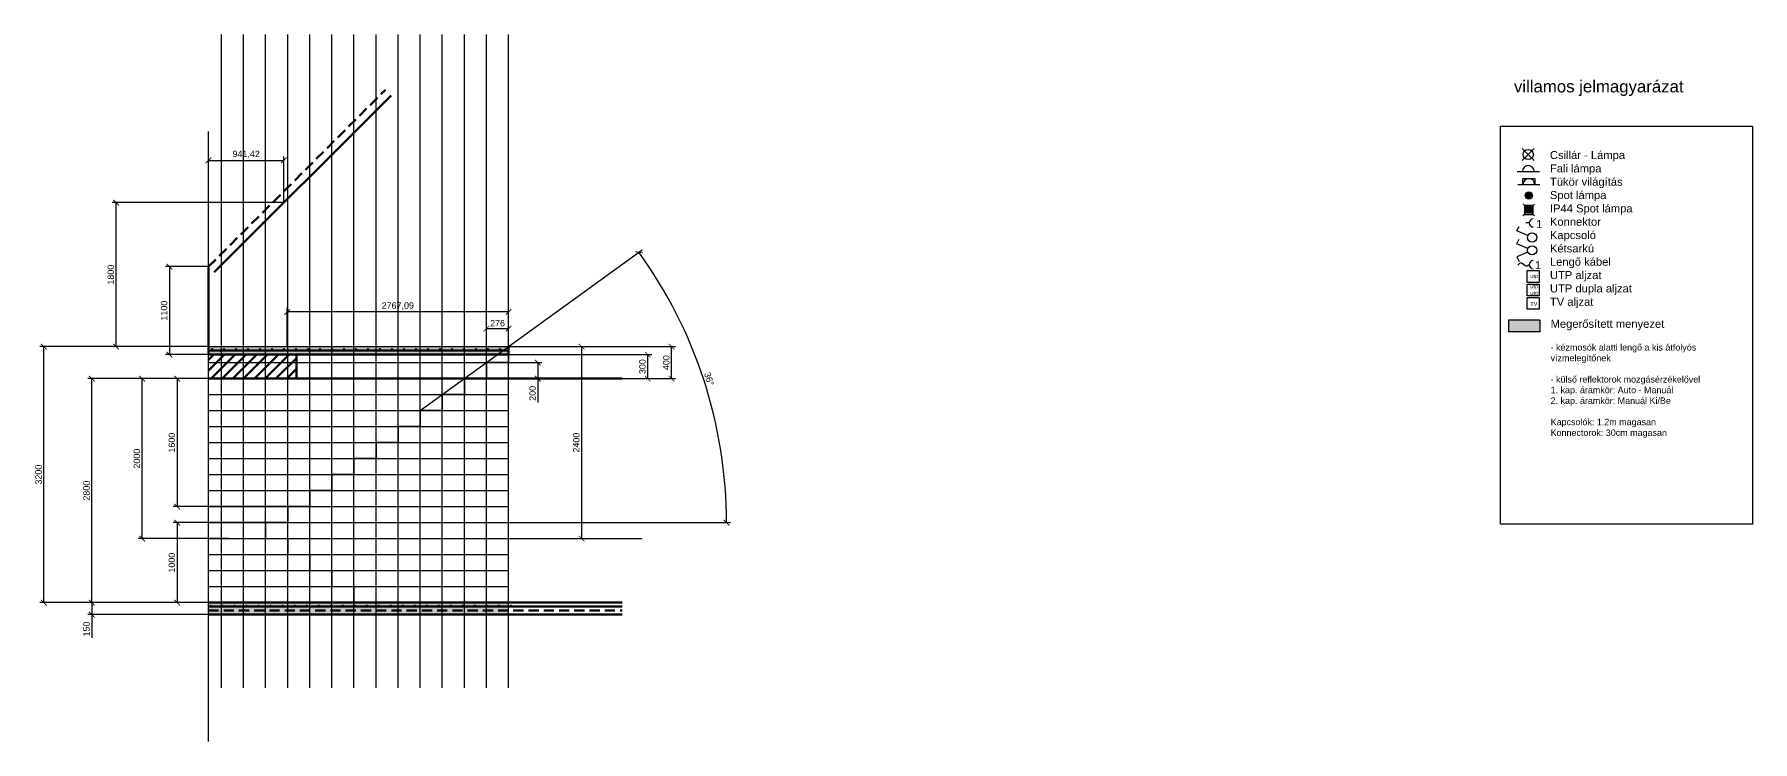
# Model space of a CAD drawing. Header units: metres. Extents: x -98677 to 89321, y -16450 to 242692.
# Drawn here: x -22619 to -1144, y 23431 to 32273 of the extents above; entities that cross this region are included whole.
import ezdxf

# ---------------------------------------------------------------- set-up
doc = ezdxf.new("R2010")
doc.units = ezdxf.units.M
doc.header["$LTSCALE"] = 0.001
doc.linetypes.add('DASHED', pattern=[19.05, 12.7, -6.35])
for name, color, linetype in [('fűtés', 8, 'Continuous'), ('gépészet - kapcsolók', 4, 'Continuous'), ('gépészet - villany', 6, 'Continuous'), ('Méret', 7, 'Continuous'), ('szerk', 70, 'Continuous'), ('újfal', 1, 'Continuous')]:
    doc.layers.add(name, color=color, linetype=linetype)
doc.layers.add('külső fal', color=7, linetype='Continuous', lineweight=50)
doc.layers.add('szekrény', color=251, linetype='Continuous', lineweight=25)
doc.styles.add('dada', font='arial.ttf', dxfattribs={"height": 80})
doc.dimstyles.new('kicsi folyamatos', dxfattribs={"dimscale": 100, "dimtxt": 1, "dimasz": 0.7, "dimexe": 0.5, "dimexo": 0, "dimgap": 0.25, "dimtad": 1, "dimtxsty": 'dada', "dimblk1": 'ARCHTICK', "dimblk2": 'ARCHTICK', "dimsah": 1, "dimcen": 2.5, "dimadec": 0, "dimazin": 0, "dimtfac": 1, "dimtmove": 0, "dimatfit": 3, "dimldrblk": 'ARCHTICK', "dimfxl": 1, "dimarcsym": 0})
pattern_1 = [(30, (5601.3, 5601), (-4e-12, 95.25), [31.75, -63.5]), (150, (5601.3, 5601), (-82.48892, -47.625), [31.75, -63.5]), (270, (5601.3, 5601), (82.48892, -47.625), [31.75, -63.5]), (30, (5656.29, 5601), (-4e-12, 95.25), [31.75, -63.5]), (150, (5656.29, 5601), (-82.48892, -47.625), [31.75, -63.5]), (270, (5656.29, 5601), (82.48892, -47.625), [31.75, -63.5])]
pattern_2 = [(0, (5601.299, 5601.004), (7.9375, 15.875), [0, -15.875])]

# ---------------------------------------------------------------- blocks, each defined once
blk = doc.blocks.new('_ArchTick')
at = {"color": 0, "linetype": 'ByBlock', "const_width": 0.15}
blk.add_lwpolyline([(-0.5, -0.5), (0.5, 0.5)], dxfattribs=at)
blk = doc.blocks.new('*D23')
at = {"layer": 'Defpoints', "color": 0, "ltscale": 10000}
for p in [(-20443, 29369), (-20931, 28269), (-20443, 28269)]:
    blk.add_point(p, dxfattribs=at)
at = {"layer": 'Méret', "color": 0, "lineweight": -2, "ltscale": 10000}
for p, q in [((-20443, 29369), (-20981, 29369)), ((-20931, 29369), (-20931, 28269)), ((-20443, 28269), (-20981, 28269))]:
    blk.add_line(p, q, dxfattribs=at)
at = {"layer": 'Méret', "color": 0, "lineweight": -2, "ltscale": 10000, "xscale": 70, "yscale": 70, "zscale": 70}
for p, rotation in [((-20931, 29369), 90), ((-20931, 28269), 270)]:
    blk.add_blockref('_ArchTick', p, dxfattribs=dict(at, rotation=rotation))
at = {"layer": 'Méret', "color": 0, "ltscale": 10000, "insert": (-20997, 28819), "char_height": 80, "attachment_point": 5, "rotation": 90, "style": 'dada'}
blk.add_mtext('1100', dxfattribs=at)
blk = doc.blocks.new('*D24')
at = {"layer": 'Defpoints', "color": 0, "ltscale": 10000}
for p in [(-21598, 30169), (-19502, 30169), (-20443, 28369)]:
    blk.add_point(p, dxfattribs=at)
at = {"layer": 'Méret', "color": 0, "lineweight": -2, "ltscale": 10000}
for p, q in [((-19502, 30169), (-21648, 30169)), ((-21598, 28369), (-21598, 30169)), ((-20443, 28369), (-21648, 28369))]:
    blk.add_line(p, q, dxfattribs=at)
at = {"layer": 'Méret', "color": 0, "lineweight": -2, "ltscale": 10000, "xscale": 70, "yscale": 70, "zscale": 70}
for p, rotation in [((-21598, 30169), 90), ((-21598, 28369), 270)]:
    blk.add_blockref('_ArchTick', p, dxfattribs=dict(at, rotation=rotation))
at = {"layer": 'Méret', "color": 0, "ltscale": 10000, "insert": (-21664, 29269), "char_height": 80, "attachment_point": 5, "rotation": 90, "style": 'dada'}
blk.add_mtext('1800', dxfattribs=at)
blk = doc.blocks.new('*D26')
at = {"layer": 'Defpoints', "color": 0, "ltscale": 10000}
for p in [(-16693, 28595), (-16969, 27969), (-16693, 28060)]:
    blk.add_point(p, dxfattribs=at)
at = {"layer": 'Méret', "color": 0, "lineweight": -2, "ltscale": 10000}
for p, q in [((-16969, 27969), (-16969, 28645)), ((-16969, 28595), (-16693, 28595)), ((-16693, 28060), (-16693, 28645))]:
    blk.add_line(p, q, dxfattribs=at)
at = {"layer": 'Méret', "color": 0, "lineweight": -2, "ltscale": 10000, "xscale": 70, "yscale": 70, "zscale": 70, "rotation": 180}
blk.add_blockref('_ArchTick', (-16969, 28595), dxfattribs=at)
at = {"layer": 'Méret', "color": 0, "lineweight": -2, "ltscale": 10000, "xscale": 70, "yscale": 70, "zscale": 70}
blk.add_blockref('_ArchTick', (-16693, 28595), dxfattribs=at)
at = {"layer": 'Méret', "color": 0, "ltscale": 10000, "insert": (-16831, 28661), "char_height": 80, "attachment_point": 5, "style": 'dada'}
blk.add_mtext('276', dxfattribs=at)
blk = doc.blocks.new('*D27')
at = {"layer": 'Defpoints', "color": 0, "ltscale": 10000}
for p in [(-21901, 27969), (-20443, 27969), (-20443, 25169)]:
    blk.add_point(p, dxfattribs=at)
at = {"layer": 'Méret', "color": 0, "lineweight": -2, "ltscale": 10000}
for p, q in [((-20443, 27969), (-21951, 27969)), ((-21901, 25169), (-21901, 27969)), ((-20443, 25169), (-21951, 25169))]:
    blk.add_line(p, q, dxfattribs=at)
at = {"layer": 'Méret', "color": 0, "lineweight": -2, "ltscale": 10000, "xscale": 70, "yscale": 70, "zscale": 70}
for p, rotation in [((-21901, 27969), 90), ((-21901, 25169), 270)]:
    blk.add_blockref('_ArchTick', p, dxfattribs=dict(at, rotation=rotation))
at = {"layer": 'Méret', "color": 0, "ltscale": 10000, "insert": (-21967, 26569), "char_height": 80, "attachment_point": 5, "rotation": 90, "style": 'dada'}
blk.add_mtext('2800', dxfattribs=at)
blk = doc.blocks.new('*D30')
at = {"layer": 'Defpoints', "color": 0, "ltscale": 10000}
for p in [(-21272, 27969), (-20443, 27969), (-20193, 25969)]:
    blk.add_point(p, dxfattribs=at)
at = {"layer": 'Méret', "color": 0, "lineweight": -2, "ltscale": 10000}
for p, q in [((-20443, 27969), (-21322, 27969)), ((-21272, 25969), (-21272, 27969)), ((-20193, 25969), (-21322, 25969))]:
    blk.add_line(p, q, dxfattribs=at)
at = {"layer": 'Méret', "color": 0, "lineweight": -2, "ltscale": 10000, "xscale": 70, "yscale": 70, "zscale": 70}
for p, rotation in [((-21272, 27969), 90), ((-21272, 25969), 270)]:
    blk.add_blockref('_ArchTick', p, dxfattribs=dict(at, rotation=rotation))
at = {"layer": 'Méret', "color": 0, "ltscale": 10000, "insert": (-21338, 26969), "char_height": 80, "attachment_point": 5, "rotation": 90, "style": 'dada'}
blk.add_mtext('2000', dxfattribs=at)
blk = doc.blocks.new('*D41')
at = {"layer": 'Defpoints', "color": 0, "ltscale": 10000}
for p in [(-16693, 28269), (-14954, 28269), (-15273, 27969)]:
    blk.add_point(p, dxfattribs=at)
at = {"layer": 'Méret', "color": 0, "lineweight": -2, "ltscale": 10000}
for p, q in [((-16693, 28269), (-14904, 28269)), ((-14954, 27969), (-14954, 28269)), ((-15273, 27969), (-14904, 27969))]:
    blk.add_line(p, q, dxfattribs=at)
at = {"layer": 'Méret', "color": 0, "lineweight": -2, "ltscale": 10000, "xscale": 70, "yscale": 70, "zscale": 70}
for p, rotation in [((-14954, 28269), 90), ((-14954, 27969), 270)]:
    blk.add_blockref('_ArchTick', p, dxfattribs=dict(at, rotation=rotation))
at = {"layer": 'Méret', "color": 0, "ltscale": 10000, "insert": (-15020, 28119), "char_height": 80, "attachment_point": 5, "rotation": 90, "style": 'dada'}
blk.add_mtext('300', dxfattribs=at)
blk = doc.blocks.new('*D42')
at = {"layer": 'Defpoints', "color": 0, "ltscale": 10000}
for p in [(-20443, 25169), (-21901, 25019), (-20443, 25019)]:
    blk.add_point(p, dxfattribs=at)
at = {"layer": 'Méret', "color": 0, "lineweight": -2, "ltscale": 10000}
for p, q in [((-20443, 25169), (-21951, 25169)), ((-21901, 25169), (-21901, 25019)), ((-20443, 25019), (-21951, 25019)), ((-21901, 25019), (-21901, 24730))]:
    blk.add_line(p, q, dxfattribs=at)
at = {"layer": 'Méret', "color": 0, "lineweight": -2, "ltscale": 10000, "xscale": 70, "yscale": 70, "zscale": 70}
for p, rotation in [((-21901, 25169), 90), ((-21901, 25019), 270)]:
    blk.add_blockref('_ArchTick', p, dxfattribs=dict(at, rotation=rotation))
at = {"layer": 'Méret', "color": 0, "ltscale": 10000, "insert": (-21967, 24839), "char_height": 80, "attachment_point": 5, "rotation": 90, "style": 'dada'}
blk.add_mtext('150', dxfattribs=at)
blk = doc.blocks.new('Csillar')
at = {"layer": 'gépészet - villany', "ltscale": 10000}
for p, q in [((-76, 76), (76, -76)), ((-76, -76), (76, 76))]:
    blk.add_line(p, q, dxfattribs=at)
blk.add_circle((0, 0), 64.4, dxfattribs=at)
blk = doc.blocks.new('Fali lámpa')
at = {"layer": 'gépészet - villany', "ltscale": 10000}
blk.add_line((-139, 0), (139, 0), dxfattribs=at)
blk.add_arc((0, 0), 73.7, 0, 180, dxfattribs=at)
blk = doc.blocks.new('Lámpa_Tükörvilágítás')
at = {"layer": 'gépészet - villany', "ltscale": 10000}
for p, q in [((-74, 0), (-74, 74)), ((-74, 74), (74, 74)), ((74, 74), (74, 0))]:
    blk.add_line(p, q, dxfattribs=at)
blk.add_blockref('Fali lámpa', (0, 0), dxfattribs=at)
blk = doc.blocks.new('Lámpa_Spot')
at = {"layer": 'gépészet - villany', "ltscale": 10000}
blk.add_hatch(color=256, dxfattribs=at).paths.add_polyline_path([(45, 0, 1), (-45, 0, 1)])
blk.add_circle((0, 0), 45.2, dxfattribs=at)
blk = doc.blocks.new('Lámpa_Spot_IP44')
at = {"layer": 'gépészet - villany', "ltscale": 10000}
for p, q in [((73, 73), (-73, -73)), ((-72, 75), (72, -75)), ((56, 56), (-55, 57)), ((-55, 57), (-55, -57)), ((55, -57), (56, 56)), ((-55, -57), (55, -57))]:
    blk.add_line(p, q, dxfattribs=at)
blk.add_blockref('Lámpa_Spot', (1, 1), dxfattribs=at)
blk = doc.blocks.new('Villany - kapcsoló')
at = {"layer": 'gépészet - kapcsolók', "ltscale": 10000}
for p, q in [((-249, 84), (-218, 140)), ((-111, 25), (-249, 84))]:
    blk.add_line(p, q, dxfattribs=at)
blk.add_circle((-58, 2), 57.8, dxfattribs=at)
blk = doc.blocks.new('Villany - kapcsoló 2 sarkú')
at = {"layer": 'gépészet - kapcsolók', "ltscale": 10000}
for p, q in [((-249, 84), (-218, 139)), ((-111, 24), (-249, 84)), ((-111, -22), (-249, -82)), ((-249, -82), (-218, -137))]:
    blk.add_line(p, q, dxfattribs=at)
blk.add_circle((-58, 1), 57.8, dxfattribs=at)
blk = doc.blocks.new('Villany - konector lengő')
at = {"layer": 'gépészet - kapcsolók', "ltscale": 10000}
blk.add_arc((0, 0), 50.5, 90, 270, dxfattribs=at)
blk.add_spline([(-51, 0), (-89, -18), (-153, 21), (-192, -6)], degree=3, dxfattribs=at)
at = {"layer": 'gépészet - villany', "ltscale": 10000, "style": 'dada'}
blk.add_attdef('DARAB', (21, -55), '', height=100, dxfattribs=at)
blk = doc.blocks.new('Villany - konector')
at = {"layer": 'gépészet - kapcsolók', "ltscale": 10000}
blk.add_line((-51, 0), (-94, 0), dxfattribs=at)
blk.add_arc((0, 0), 50.5, 90, 270, dxfattribs=at)
at = {"layer": 'gépészet - villany', "ltscale": 10000, "style": 'dada'}
blk.add_attdef('DARAB', (36, -65), '', height=100, dxfattribs=at)
blk = doc.blocks.new('Villany - TV')
at = {"layer": 'gépészet - kapcsolók', "ltscale": 10000}
blk.add_lwpolyline([(-148, 0), (0, 0), (0, -148), (-148, -148)], close=True, dxfattribs=at)
at = {"layer": 'gépészet - kapcsolók', "ltscale": 10000, "insert": (-111, -56), "char_height": 50, "width": 107.62, "attachment_point": 1, "style": 'dada'}
blk.add_mtext('TV', dxfattribs=at)
blk = doc.blocks.new('Villany - UTP')
at = {"layer": 'gépészet - kapcsolók', "ltscale": 10000}
blk.add_lwpolyline([(-148, 0), (0, 0), (0, -148), (-148, -148)], close=True, dxfattribs=at)
at = {"layer": 'gépészet - kapcsolók', "ltscale": 10000, "insert": (-111, -44), "char_height": 50, "width": 107.62, "attachment_point": 1, "style": 'dada'}
blk.add_mtext('utp', dxfattribs=at)
blk = doc.blocks.new('Villany - UTP dupla')
at = {"layer": 'gépészet - kapcsolók', "ltscale": 10000}
blk.add_lwpolyline([(-148, 0), (0, 0), (0, -148), (-148, -148)], close=True, dxfattribs=at)
at = {"layer": 'gépészet - kapcsolók', "ltscale": 10000, "insert": (-111, -1), "char_height": 50, "width": 107.62, "attachment_point": 1, "style": 'dada'}
blk.add_mtext('utp\\Putp', dxfattribs=at)
blk = doc.blocks.new('*D75')
at = {"layer": 'Defpoints', "color": 0, "ltscale": 10000}
for p in [(-16693, 28369), (-14655, 28369), (-16693, 27969)]:
    blk.add_point(p, dxfattribs=at)
at = {"layer": 'Méret', "color": 0, "lineweight": -2, "ltscale": 10000}
for p, q in [((-16693, 28369), (-14605, 28369)), ((-14655, 27969), (-14655, 28369)), ((-16693, 27969), (-14605, 27969))]:
    blk.add_line(p, q, dxfattribs=at)
at = {"layer": 'Méret', "color": 0, "lineweight": -2, "ltscale": 10000, "xscale": 70, "yscale": 70, "zscale": 70}
for p, rotation in [((-14655, 28369), 90), ((-14655, 27969), 270)]:
    blk.add_blockref('_ArchTick', p, dxfattribs=dict(at, rotation=rotation))
at = {"layer": 'Méret', "color": 0, "ltscale": 10000, "insert": (-14721, 28169), "char_height": 80, "attachment_point": 5, "rotation": 90, "style": 'dada'}
blk.add_mtext('400', dxfattribs=at)
blk = doc.blocks.new('*D76')
at = {"layer": 'Defpoints', "color": 0, "ltscale": 10000}
for p in [(-16045, 28369), (-15964, 25969), (-15780, 25969)]:
    blk.add_point(p, dxfattribs=at)
at = {"layer": 'Méret', "color": 0, "lineweight": -2, "ltscale": 10000}
for p, q in [((-16045, 28369), (-15730, 28369)), ((-15780, 28369), (-15780, 25969)), ((-15964, 25969), (-15730, 25969))]:
    blk.add_line(p, q, dxfattribs=at)
at = {"layer": 'Méret', "color": 0, "lineweight": -2, "ltscale": 10000, "xscale": 70, "yscale": 70, "zscale": 70}
for p, rotation in [((-15780, 28369), 90), ((-15780, 25969), 270)]:
    blk.add_blockref('_ArchTick', p, dxfattribs=dict(at, rotation=rotation))
at = {"layer": 'Méret', "color": 0, "ltscale": 10000, "insert": (-15846, 27169), "char_height": 80, "attachment_point": 5, "rotation": 90, "style": 'dada'}
blk.add_mtext('2400', dxfattribs=at)
blk = doc.blocks.new('*D77')
at = {"layer": 'Defpoints', "color": 0, "ltscale": 10000}
for p in [(-19460, 28803), (-19460, 28369), (-16693, 28369)]:
    blk.add_point(p, dxfattribs=at)
at = {"layer": 'Méret', "color": 0, "lineweight": -2, "ltscale": 10000}
for p, q in [((-19460, 28369), (-19460, 28853)), ((-16693, 28803), (-19460, 28803)), ((-16693, 28369), (-16693, 28853))]:
    blk.add_line(p, q, dxfattribs=at)
at = {"layer": 'Méret', "color": 0, "lineweight": -2, "ltscale": 10000, "xscale": 70, "yscale": 70, "zscale": 70, "rotation": 180}
blk.add_blockref('_ArchTick', (-19460, 28803), dxfattribs=at)
at = {"layer": 'Méret', "color": 0, "lineweight": -2, "ltscale": 10000, "xscale": 70, "yscale": 70, "zscale": 70}
blk.add_blockref('_ArchTick', (-16693, 28803), dxfattribs=at)
at = {"layer": 'Méret', "color": 0, "ltscale": 10000, "insert": (-18077, 28876), "char_height": 80, "attachment_point": 5, "style": 'dada'}
blk.add_mtext('2767,09', dxfattribs=at)
blk = doc.blocks.new('*D78')
at = {"layer": 'Defpoints', "color": 0, "ltscale": 10000}
for p in [(-16775, 28169), (-17057, 27969), (-16327, 27969)]:
    blk.add_point(p, dxfattribs=at)
at = {"layer": 'Méret', "color": 0, "lineweight": -2, "ltscale": 10000}
for p, q in [((-16775, 28169), (-16277, 28169)), ((-16327, 28169), (-16327, 27969)), ((-17057, 27969), (-16277, 27969)), ((-16327, 27969), (-16327, 27671))]:
    blk.add_line(p, q, dxfattribs=at)
at = {"layer": 'Méret', "color": 0, "lineweight": -2, "ltscale": 10000, "xscale": 70, "yscale": 70, "zscale": 70}
for p, rotation in [((-16327, 28169), 90), ((-16327, 27969), 270)]:
    blk.add_blockref('_ArchTick', p, dxfattribs=dict(at, rotation=rotation))
at = {"layer": 'Méret', "color": 0, "ltscale": 10000, "insert": (-16393, 27785), "char_height": 80, "attachment_point": 5, "rotation": 90, "style": 'dada'}
blk.add_mtext('200', dxfattribs=at)
blk = doc.blocks.new('*D79')
at = {"layer": 'Defpoints', "color": 0, "ltscale": 10000}
for p in [(-19460, 26169), (-20835, 25169), (-20336, 25169)]:
    blk.add_point(p, dxfattribs=at)
at = {"layer": 'Méret', "color": 0, "lineweight": -2, "ltscale": 10000}
for p, q in [((-19460, 26169), (-20885, 26169)), ((-20835, 26169), (-20835, 25169)), ((-20336, 25169), (-20885, 25169))]:
    blk.add_line(p, q, dxfattribs=at)
at = {"layer": 'Méret', "color": 0, "lineweight": -2, "ltscale": 10000, "xscale": 70, "yscale": 70, "zscale": 70}
for p, rotation in [((-20835, 26169), 90), ((-20835, 25169), 270)]:
    blk.add_blockref('_ArchTick', p, dxfattribs=dict(at, rotation=rotation))
at = {"layer": 'Méret', "color": 0, "ltscale": 10000, "insert": (-20901, 25669), "char_height": 80, "attachment_point": 5, "rotation": 90, "style": 'dada'}
blk.add_mtext('1000', dxfattribs=at)
blk = doc.blocks.new('*D80')
at = {"layer": 'Defpoints', "color": 0, "ltscale": 10000}
for p in [(-22501, 28369), (-20443, 28369), (-20443, 25169)]:
    blk.add_point(p, dxfattribs=at)
at = {"layer": 'Méret', "color": 0, "lineweight": -2, "ltscale": 10000}
for p, q in [((-20443, 28369), (-22551, 28369)), ((-22501, 25169), (-22501, 28369)), ((-20443, 25169), (-22551, 25169))]:
    blk.add_line(p, q, dxfattribs=at)
at = {"layer": 'Méret', "color": 0, "lineweight": -2, "ltscale": 10000, "xscale": 70, "yscale": 70, "zscale": 70}
for p, rotation in [((-22501, 28369), 90), ((-22501, 25169), 270)]:
    blk.add_blockref('_ArchTick', p, dxfattribs=dict(at, rotation=rotation))
at = {"layer": 'Méret', "color": 0, "ltscale": 10000, "insert": (-22567, 26769), "char_height": 80, "attachment_point": 5, "rotation": 90, "style": 'dada'}
blk.add_mtext('3200', dxfattribs=at)
blk = doc.blocks.new('*D81')
at = {"layer": 'Defpoints', "color": 0, "ltscale": 10000}
for p in [(-17797, 27569), (-14057, 27174), (-20443, 26169), (-19729, 26169), (-16693, 26169)]:
    blk.add_point(p, dxfattribs=at)
at = {"layer": 'szerk', "color": 0, "lineweight": -2, "ltscale": 10000}
for p, q in [((-17797, 27569), (-15024, 29578)), ((-16693, 26169), (-13919, 26169))]:
    blk.add_line(p, q, dxfattribs=at)
blk.add_arc((-19729, 26169), 5760, 0, 35.9285, dxfattribs=at)
at = {"layer": 'szerk', "color": 0, "lineweight": -2, "ltscale": 10000, "xscale": 70, "yscale": 70, "zscale": 70}
for p, rotation in [((-15065, 29549), 125.9285024228229), ((-13969, 26169), 270)]:
    blk.add_blockref('_ArchTick', p, dxfattribs=dict(at, rotation=rotation))
at = {"layer": 'szerk', "color": 0, "ltscale": 10000, "insert": (-14187, 27966), "char_height": 80, "attachment_point": 5, "rotation": 287.9643, "style": 'dada'}
blk.add_mtext('36%%d', dxfattribs=at)
blk = doc.blocks.new('*D82')
at = {"layer": 'Defpoints', "color": 0, "ltscale": 10000}
for p in [(-19502, 30698), (-20443, 30169), (-19502, 30169)]:
    blk.add_point(p, dxfattribs=at)
at = {"layer": 'Méret', "color": 0, "lineweight": -2, "ltscale": 10000}
for p, q in [((-20443, 30169), (-20443, 30748)), ((-19502, 30169), (-19502, 30748)), ((-20443, 30698), (-19502, 30698))]:
    blk.add_line(p, q, dxfattribs=at)
at = {"layer": 'Méret', "color": 0, "lineweight": -2, "ltscale": 10000, "xscale": 70, "yscale": 70, "zscale": 70, "rotation": 180}
blk.add_blockref('_ArchTick', (-20443, 30698), dxfattribs=at)
at = {"layer": 'Méret', "color": 0, "lineweight": -2, "ltscale": 10000, "xscale": 70, "yscale": 70, "zscale": 70}
blk.add_blockref('_ArchTick', (-19502, 30698), dxfattribs=at)
at = {"layer": 'Méret', "color": 0, "ltscale": 10000, "insert": (-19972, 30771), "char_height": 80, "attachment_point": 5, "style": 'dada'}
blk.add_mtext('941,42', dxfattribs=at)
blk = doc.blocks.new('*D94')
at = {"layer": 'Defpoints', "color": 0, "ltscale": 10000}
for p in [(-19343, 27969), (-20835, 26369), (-19315, 26369)]:
    blk.add_point(p, dxfattribs=at)
at = {"layer": 'Méret', "color": 0, "lineweight": -2, "ltscale": 10000}
for p, q in [((-19343, 27969), (-20885, 27969)), ((-20835, 27969), (-20835, 26369)), ((-19315, 26369), (-20885, 26369))]:
    blk.add_line(p, q, dxfattribs=at)
at = {"layer": 'Méret', "color": 0, "lineweight": -2, "ltscale": 10000, "xscale": 70, "yscale": 70, "zscale": 70}
for p, rotation in [((-20835, 27969), 90), ((-20835, 26369), 270)]:
    blk.add_blockref('_ArchTick', p, dxfattribs=dict(at, rotation=rotation))
at = {"layer": 'Méret', "color": 0, "ltscale": 10000, "insert": (-20901, 27169), "char_height": 80, "attachment_point": 5, "rotation": 90, "style": 'dada'}
blk.add_mtext('1600', dxfattribs=at)

msp = doc.modelspace()

# ---------------------------------------------------------------- hatches: boundary and pattern name
at = {"layer": 'fűtés', "ltscale": 10000}
h = msp.add_hatch(dxfattribs=at)
h.set_pattern_fill('DOTS', color=256, scale=10, style=0)
h.set_pattern_definition(pattern_2)
h.paths.add_polyline_path([(-20443.107, 28318.892), (-16693.107, 28318.892), (-16693.107, 28368.892), (-20443.107, 28368.892)])
h.paths.add_polyline_path([(-17092.163, 28337.188, 1), (-17108.163, 28337.188, 1)], flags=16)
h.paths.add_polyline_path([(-18742.163, 28337.188, 1), (-18758.163, 28337.188, 1)], flags=16)
h.paths.add_polyline_path([(-20392.163, 28337.188, 1), (-20408.163, 28337.188, 1)], flags=16)
h.paths.add_polyline_path([(-17392.163, 28337.188, 1), (-17408.163, 28337.188, 1)], flags=16)
h.paths.add_polyline_path([(-19342.163, 28337.188, 1), (-19358.163, 28337.188, 1)], flags=16)
h.paths.add_polyline_path([(-19192.163, 28337.188, 1), (-19208.163, 28337.188, 1)], flags=16)
h.paths.add_polyline_path([(-19042.163, 28337.188, 1), (-19058.163, 28337.188, 1)], flags=16)
h.paths.add_polyline_path([(-17692.163, 28337.188, 1), (-17708.163, 28337.188, 1)], flags=16)
h.paths.add_polyline_path([(-17542.163, 28337.188, 1), (-17558.163, 28337.188, 1)], flags=16)
h.paths.add_polyline_path([(-18892.163, 28337.188, 1), (-18908.163, 28337.188, 1)], flags=16)
h.paths.add_polyline_path([(-20242.163, 28337.188, 1), (-20258.163, 28337.188, 1)], flags=16)
h.paths.add_polyline_path([(-20092.163, 28337.188, 1), (-20108.163, 28337.188, 1)], flags=16)
h.paths.add_polyline_path([(-19942.163, 28337.188, 1), (-19958.163, 28337.188, 1)], flags=16)
h.paths.add_polyline_path([(-19642.163, 28337.188, 1), (-19658.163, 28337.188, 1)], flags=16)
h.paths.add_polyline_path([(-18592.163, 28337.188, 1), (-18608.163, 28337.188, 1)], flags=16)
h.paths.add_polyline_path([(-18292.163, 28337.188, 1), (-18308.163, 28337.188, 1)], flags=16)
h.paths.add_polyline_path([(-17842.163, 28337.188, 1), (-17858.163, 28337.188, 1)], flags=16)
h.paths.add_polyline_path([(-19792.163, 28337.188, 1), (-19808.163, 28337.188, 1)], flags=16)
h.paths.add_polyline_path([(-19492.163, 28337.188, 1), (-19508.163, 28337.188, 1)], flags=16)
h.paths.add_polyline_path([(-18142.163, 28337.188, 1), (-18158.163, 28337.188, 1)], flags=16)
h.paths.add_polyline_path([(-16942.163, 28337.188, 1), (-16958.163, 28337.188, 1)], flags=16)
h.paths.add_polyline_path([(-17992.163, 28337.188, 1), (-18008.163, 28337.188, 1)], flags=16)
h.paths.add_polyline_path([(-17242.163, 28337.188, 1), (-17258.163, 28337.188, 1)], flags=16)
h.paths.add_polyline_path([(-16792.163, 28337.188, 1), (-16808.163, 28337.188, 1)], flags=16)
h.paths.add_polyline_path([(-18442.163, 28337.188, 1), (-18458.163, 28337.188, 1)], flags=16)
h = msp.add_hatch(dxfattribs=at)
h.set_pattern_fill('TES36', color=256, scale=10, style=0)
h.set_pattern_definition(pattern_1)
h.paths.add_polyline_path([(-20443.107, 28268.892), (-19343.107, 28268.892), (-16693.107, 28268.892), (-16693.107, 28318.892), (-20443.107, 28318.892)])
h = msp.add_hatch(dxfattribs=at)
h.set_pattern_fill('DOTS', color=256, scale=10, style=0)
h.set_pattern_definition(pattern_2)
h.paths.add_polyline_path([(-20443.107, 25118.892), (-20443.107, 25168.892), (-16693.107, 25168.892), (-16693.107, 25118.892)])
h.paths.add_polyline_path([(-19359.472, 25131.042, 1), (-19375.472, 25131.042, 1)], flags=16)
h.paths.add_polyline_path([(-17409.472, 25131.042, 1), (-17425.472, 25131.042, 1)], flags=16)
h.paths.add_polyline_path([(-20259.472, 25131.042, 1), (-20275.472, 25131.042, 1)], flags=16)
h.paths.add_polyline_path([(-17259.472, 25131.042, 1), (-17275.472, 25131.042, 1)], flags=16)
h.paths.add_polyline_path([(-19509.472, 25131.042, 1), (-19525.472, 25131.042, 1)], flags=16)
h.paths.add_polyline_path([(-19659.472, 25131.042, 1), (-19675.472, 25131.042, 1)], flags=16)
h.paths.add_polyline_path([(-19809.472, 25131.042, 1), (-19825.472, 25131.042, 1)], flags=16)
h.paths.add_polyline_path([(-19959.472, 25131.042, 1), (-19975.472, 25131.042, 1)], flags=16)
h.paths.add_polyline_path([(-18159.472, 25131.042, 1), (-18175.472, 25131.042, 1)], flags=16)
h.paths.add_polyline_path([(-20409.472, 25131.042, 1), (-20425.472, 25131.042, 1)], flags=16)
h.paths.add_polyline_path([(-19209.472, 25131.042, 1), (-19225.472, 25131.042, 1)], flags=16)
h.paths.add_polyline_path([(-19059.472, 25131.042, 1), (-19075.472, 25131.042, 1)], flags=16)
h.paths.add_polyline_path([(-17859.472, 25131.042, 1), (-17875.472, 25131.042, 1)], flags=16)
h.paths.add_polyline_path([(-18909.472, 25131.042, 1), (-18925.472, 25131.042, 1)], flags=16)
h.paths.add_polyline_path([(-17709.472, 25131.042, 1), (-17725.472, 25131.042, 1)], flags=16)
h.paths.add_polyline_path([(-18009.472, 25131.042, 1), (-18025.472, 25131.042, 1)], flags=16)
h.paths.add_polyline_path([(-20109.472, 25131.042, 1), (-20125.472, 25131.042, 1)], flags=16)
h.paths.add_polyline_path([(-18759.472, 25131.042, 1), (-18775.472, 25131.042, 1)], flags=16)
h.paths.add_polyline_path([(-18459.472, 25131.042, 1), (-18475.472, 25131.042, 1)], flags=16)
h.paths.add_polyline_path([(-18309.472, 25131.042, 1), (-18325.472, 25131.042, 1)], flags=16)
h.paths.add_polyline_path([(-17559.472, 25131.042, 1), (-17575.472, 25131.042, 1)], flags=16)
h.paths.add_polyline_path([(-16809.472, 25131.042, 1), (-16825.472, 25131.042, 1)], flags=16)
h.paths.add_polyline_path([(-17109.472, 25131.042, 1), (-17125.472, 25131.042, 1)], flags=16)
h.paths.add_polyline_path([(-18609.472, 25131.042, 1), (-18625.472, 25131.042, 1)], flags=16)
h.paths.add_polyline_path([(-16959.472, 25131.042, 1), (-16975.472, 25131.042, 1)], flags=16)
h = msp.add_hatch(dxfattribs=at)
h.set_pattern_fill('TES36', color=256, scale=10, style=0)
h.set_pattern_definition(pattern_1)
h.paths.add_polyline_path([(-20443.107, 25068.892), (-16693.107, 25068.892), (-16693.107, 25118.892), (-20443.107, 25118.892)])
h.paths.add_polyline_path([(-20443.107, 25018.892), (-16693.107, 25018.892), (-16693.107, 25068.892), (-20443.107, 25068.892)])
at = {"layer": 'külső fal', "ltscale": 10000}
h = msp.add_hatch(dxfattribs=at)
h.set_pattern_fill('ANSI31', color=256, scale=30, style=0)
h.set_pattern_definition([(45, (29947.98, 7201.83), (-67.35192, 67.35192), [])])
h.paths.add_polyline_path([(-20414.5, 27968.892), (-20016.387, 28268.892), (-19693.107, 28268.892), (-19693.107, 27968.892)])
h.paths.add_polyline_path([(-20016.387, 28268.892), (-20443.107, 28268.892), (-20443.107, 27968.892), (-20414.5, 27968.892)])
h.paths.add_polyline_path([(-19343.107, 27968.892), (-19343.107, 28268.892), (-19693.107, 28268.892), (-19693.107, 27968.892)])
at = {"layer": 'Méret', "ltscale": 10000, "true_color": 0xd7f6fd}
msp.add_hatch(color=7, dxfattribs=at).paths.add_polyline_path([(-4191.512, 28704.504), (-4191.512, 28553.329), (-3805.176, 28553.329), (-3805.176, 28704.504)])

# ---------------------------------------------------------------- linework, layer by layer
at = {"layer": 'fűtés', "ltscale": 10000}
for centre in [(-20400.163, 28337.188), (-20250.163, 28337.188), (-20100.163, 28337.188), (-19950.163, 28337.188), (-19800.163, 28337.188), (-19650.163, 28337.188), (-19500.163, 28337.188), (-19350.163, 28337.188), (-19200.163, 28337.188), (-19050.163, 28337.188), (-18900.163, 28337.188), (-18750.163, 28337.188), (-18600.163, 28337.188), (-18450.163, 28337.188), (-18300.163, 28337.188), (-18150.163, 28337.188), (-18000.163, 28337.188), (-17850.163, 28337.188), (-17700.163, 28337.188), (-17550.163, 28337.188), (-17400.163, 28337.188), (-17250.163, 28337.188), (-17100.163, 28337.188), (-16950.163, 28337.188), (-16800.163, 28337.188), (-20417.472, 25131.042), (-20267.472, 25131.042), (-20117.472, 25131.042), (-19967.472, 25131.042), (-19817.472, 25131.042), (-19667.472, 25131.042), (-19517.472, 25131.042), (-19367.472, 25131.042), (-19217.472, 25131.042), (-19067.472, 25131.042), (-18917.472, 25131.042), (-18767.472, 25131.042), (-18617.472, 25131.042), (-18467.472, 25131.042), (-18317.472, 25131.042), (-18167.472, 25131.042), (-18017.472, 25131.042), (-17867.472, 25131.042), (-17717.472, 25131.042), (-17567.472, 25131.042), (-17417.472, 25131.042), (-17267.472, 25131.042), (-17117.472, 25131.042), (-16967.472, 25131.042), (-16817.472, 25131.042), (-16667.472, 25131.042)]:
    msp.add_circle(centre, 8, dxfattribs=at)
at = {"layer": 'gépészet - villany', "ltscale": 10000}
msp.add_lwpolyline([(-4293.911, 31125.352), (-1144.263, 31125.352), (-1144.263, 26151.222), (-4293.911, 26151.222)], close=True, dxfattribs=at)
at = {"layer": 'külső fal', "linetype": 'DASHED', "ltscale": 10000}
for p, q in [((-20443.107, 29368.892), (-18232.508, 31579.49)), ((-20443.107, 25068.892), (-15273.196, 25068.892))]:
    msp.add_line(p, q, dxfattribs=at)
at = {"layer": 'külső fal', "ltscale": 10000}
for p, q in [((-20372.396, 29298.181), (-18161.797, 31508.78)), ((-20443.107, 28268.892), (-20443.107, 29368.892)), ((-16693.107, 28268.892), (-16693.107, 28368.892)), ((-20443.107, 28318.892), (-16693.107, 28318.892)), ((-20443.107, 28268.892), (-16693.107, 28268.892)), ((-20443.107, 28268.892), (-16693.107, 28268.892)), ((-19343.107, 27968.892), (-19343.107, 28268.892)), ((-20443.107, 27968.892), (-15273.196, 27968.892)), ((-20443.107, 25168.892), (-15273.196, 25168.892)), ((-20443.107, 25118.892), (-15273.196, 25118.892)), ((-20443.107, 25018.892), (-15273.196, 25018.892))]:
    msp.add_line(p, q, dxfattribs=at)
at = {"layer": 'szekrény', "ltscale": 10000}
msp.add_line((-20443.107, 27968.892), (-20443.107, 28268.892), dxfattribs=at)
at = {"layer": 'szerk', "ltscale": 10000}
for p, q in [((-20281.107, 24103.246), (-20281.107, 32272.832)), ((-20005.107, 24103.246), (-20005.107, 32272.832)), ((-19729.107, 24103.246), (-19729.107, 32272.832)), ((-19177.107, 24103.246), (-19177.107, 32272.832)), ((-18901.107, 24103.246), (-18901.107, 32272.832)), ((-18625.107, 24103.246), (-18625.107, 32272.832)), ((-18349.107, 24103.246), (-18349.107, 32272.832)), ((-18073.107, 24103.246), (-18073.107, 32272.832)), ((-17797.107, 24103.246), (-17797.107, 32272.832)), ((-17521.107, 24103.246), (-17521.107, 32272.832)), ((-17245.107, 24103.246), (-17245.107, 32272.832)), ((-16969.107, 24103.246), (-16969.107, 32272.832)), ((-20443.107, 28368.892), (-16693.107, 28368.892)), ((-20443.107, 28368.892), (-20443.107, 28268.892)), ((-20443.107, 28168.892), (-16693.107, 28168.892)), ((-20443.107, 27968.892), (-16693.107, 27968.892)), ((-20443.107, 27768.892), (-16693.107, 27768.892)), ((-20443.107, 27568.892), (-16693.107, 27568.892)), ((-20443.107, 27368.892), (-16693.107, 27368.892)), ((-20443.107, 27168.892), (-16693.107, 27168.892)), ((-20443.107, 26968.892), (-16693.107, 26968.892)), ((-20443.107, 26768.892), (-16693.107, 26768.892)), ((-20443.107, 26568.892), (-16693.107, 26568.892)), ((-20443.107, 26368.892), (-16693.107, 26368.892)), ((-20443.107, 26168.892), (-16693.107, 26168.892)), ((-20443.107, 25968.892), (-16693.107, 25968.892)), ((-20193.107, 25968.892), (-15023.196, 25968.892)), ((-20443.107, 25768.892), (-16693.107, 25768.892)), ((-20443.107, 25568.892), (-16693.107, 25568.892)), ((-20443.107, 25368.892), (-16693.107, 25368.892))]:
    msp.add_line(p, q, dxfattribs=at)
at = {"layer": 'szerk', "color": 1, "ltscale": 10000}
for p, q in [((-19453.107, 24103.246), (-19453.107, 32272.832)), ((-16693.107, 24103.246), (-16693.107, 32272.832)), ((-20443.107, 23431.49), (-20443.107, 31058.902))]:
    msp.add_line(p, q, dxfattribs=at)
msp.add_lwpolyline([(-16693.107, 28368.892), (-16693.107, 28168.892), (-16969.107, 28168.892), (-16969.107, 27968.892), (-17245.107, 27968.892), (-17245.107, 27768.892), (-17521.107, 27768.892), (-17521.107, 27568.892), (-17797.107, 27568.892), (-17797.107, 27368.892), (-18073.107, 27368.892), (-18073.107, 27168.892), (-18349.107, 27168.892), (-18349.107, 26968.892), (-18625.107, 26968.892), (-18625.107, 26768.892), (-18901.107, 26768.892), (-18901.107, 26568.892), (-19177.107, 26568.892), (-19177.107, 26368.892), (-19453.107, 26368.892), (-19453.107, 26168.892), (-19729.107, 26168.892), (-19729.107, 25968.892), (-19453.107, 25968.892), (-19453.107, 25768.892), (-19177.107, 25768.892), (-19177.107, 25568.892), (-18901.107, 25568.892), (-18901.107, 25368.892), (-18625.107, 25368.892), (-18625.107, 25168.892)], dxfattribs=at)
at = {"layer": 'újfal', "ltscale": 10000}
msp.add_lwpolyline([(-4191.512, 28704.504), (-3805.176, 28704.504), (-3805.176, 28553.329), (-4191.512, 28553.329)], close=True, dxfattribs=at)

# ---------------------------------------------------------------- block references
at = {"layer": 'gépészet - kapcsolók', "ltscale": 10000}
for name, p in [('Villany - kapcsoló', (-3842.858, 29731.664)), ('Villany - kapcsoló 2 sarkú', (-3842.843, 29571.985)), ('Villany - UTP', (-3812.178, 29320.763)), ('Villany - UTP dupla', (-3812.178, 29150.238)), ('Villany - TV', (-3812.178, 28984.801))]:
    msp.add_blockref(name, p, dxfattribs=at)
at = {"layer": 'gépészet - villany', "ltscale": 10000}
for name, p in [('Csillar', (-3948.709, 30771.019)), ('Fali lámpa', (-3948.709, 30558.374)), ('Lámpa_Spot_IP44', (-3941.805, 30077.664))]:
    msp.add_blockref(name, p, dxfattribs=at)
for name, p in [('Villany - konector', (-3886.66, 29915.31)), ('Villany - konector lengő', (-3886.66, 29393.942))]:
    msp.add_blockref(name, p, dxfattribs=at).add_auto_attribs({'DARAB': '1'})
at = {"layer": 'külső fal', "ltscale": 10000}
for name, p in [('Lámpa_Tükörvilágítás', (-3941.035, 30396.295)), ('Lámpa_Spot', (-3941.035, 30258.16))]:
    msp.add_blockref(name, p, dxfattribs=at)

# ---------------------------------------------------------------- texts
at = {"layer": 'gépészet - villany', "ltscale": 10000, "attachment_point": 1, "style": 'dada'}
for s, insert, char_height, width in [('villamos jelmagyarázat', (-4126.982, 31697.421), 150, 2768.13503), ('- kézmosók alatti lengő a kis átfolyós vízmelegítőnek\\P\\P- külső reflektorok mozgásérzékelővel\\P1. kap. áramkör: Auto - Manuál\\P2. kap. áramkör: Manuál Ki/Be\\P\\PKapcsolók: 1.2m magasan\\PKonnectorok: 30cm magasan', (-3669.246, 28400.553), 80, 2369.33867)]:
    msp.add_mtext(s, dxfattribs=dict(at, insert=insert, char_height=char_height, width=width))
at = {"layer": 'Méret', "ltscale": 10000, "char_height": 100, "attachment_point": 1, "style": 'dada'}
for s, insert, width in [('Csillár - Lámpa\\PFali lámpa\\PTükör világítás\\PSpot lámpa\\PIP44 Spot lámpa\\PKonnektor\\PKapcsoló\\PKétsarkú\\PLengő kábel\\PUTP aljzat\\PUTP dupla aljzat\\PTV aljzat', (-3677.614, 30813.967), 1107.03707), ('Megerősített menyezet', (-3669.246, 28704.504), 1560.62516)]:
    msp.add_mtext(s, dxfattribs=dict(at, insert=insert, width=width))

# ---------------------------------------------------------------- dimensions: what is measured, and where the dimension line sits
at = {"layer": 'Méret', "ltscale": 10000}
dim = msp.add_linear_dim(base=(-19501.685, 30698.316), p1=(-20443.107, 30168.892), p2=(-19501.685, 30168.892), dimstyle='kicsi folyamatos', dxfattribs=at)
dim.commit()
dim.dimension.update_dxf_attribs({"geometry": '*D82', "text_midpoint": (-19972.396, 30771.392)})
for base, p1, p2, picture, middle in [((-21598.275, 30168.892), (-20443.107, 28368.892), (-19501.685, 30168.892), '*D24', (-21664.12, 29268.892)), ((-20931.022, 28268.892), (-20443.107, 29368.892), (-20443.107, 28268.892), '*D23', (-20996.868, 28818.892)), ((-14655.042, 28368.892), (-16693.107, 27968.892), (-16693.107, 28368.892), '*D75', (-14720.888, 28168.892)), ((-15779.937, 25968.892), (-16044.812, 28368.892), (-15964.198, 25968.892), '*D76', (-15845.783, 27168.892)), ((-16326.88, 27968.892), (-16774.778, 28168.892), (-17057.068, 27968.892), '*D78', (-16392.725, 27784.969)), ((-14954.276, 28268.892), (-15273.196, 27968.892), (-16693.107, 28268.892), '*D41', (-15020.149, 28118.892)), ((-21901.172, 27968.892), (-20443.107, 25168.892), (-20443.107, 27968.892), '*D27', (-21967.017, 26568.892)), ((-21272.255, 27968.892), (-20193.107, 25968.892), (-20443.107, 27968.892), '*D30', (-21338.101, 26968.892)), ((-21901.172, 25018.892), (-20443.107, 25168.892), (-20443.107, 25018.892), '*D42', (-21967.017, 24839.417))]:
    dim = msp.add_linear_dim(base=base, p1=p1, p2=p2, angle=90, dimstyle='kicsi folyamatos', override={"dimblk1": 'ArchTick', "dimblk2": 'ArchTick'}, dxfattribs=at)
    dim.commit()
    dim.dimension.update_dxf_attribs({"geometry": picture, "text_midpoint": middle})
for base, p1, p2, picture, middle in [((-19460.198, 28803.281), (-16693.107, 28368.892), (-19460.198, 28368.892), '*D77', (-18076.652, 28876.358)), ((-16693.107, 28595.282), (-16969.107, 27968.892), (-16693.107, 28059.877), '*D26', (-16831.107, 28661.128))]:
    dim = msp.add_linear_dim(base=base, p1=p1, p2=p2, dimstyle='kicsi folyamatos', override={"dimblk1": 'ArchTick', "dimblk2": 'ArchTick'}, dxfattribs=at)
    dim.commit()
    dim.dimension.update_dxf_attribs({"geometry": picture, "text_midpoint": middle})
for base, p1, p2, picture, middle in [((-22500.883, 28368.892), (-20443.107, 25168.892), (-20443.107, 28368.892), '*D80', (-22566.756, 26768.892)), ((-20834.8, 26368.892), (-19343.107, 27968.892), (-19315.107, 26368.892), '*D94', (-20900.646, 27168.892)), ((-20834.8, 25168.892), (-19460.198, 26168.892), (-20335.712, 25168.892), '*D79', (-20900.646, 25668.892))]:
    dim = msp.add_linear_dim(base=base, p1=p1, p2=p2, angle=90, dimstyle='kicsi folyamatos', dxfattribs=at)
    dim.commit()
    dim.dimension.update_dxf_attribs({"geometry": picture, "text_midpoint": middle})
at = {"layer": 'szerk', "ltscale": 10000}
dim = msp.add_angular_dim_2l(base=(-14057.043, 27173.775), line1=((-19729.107, 26168.892), (-17797.107, 27568.892)), line2=((-20443.107, 26168.892), (-16693.107, 26168.892)), dimstyle='kicsi folyamatos', dxfattribs=at)
dim.commit()
dim.dimension.update_dxf_attribs({"geometry": '*D81', "text_midpoint": (-14186.878, 27965.848)})

doc.saveas('drawing.dxf')
